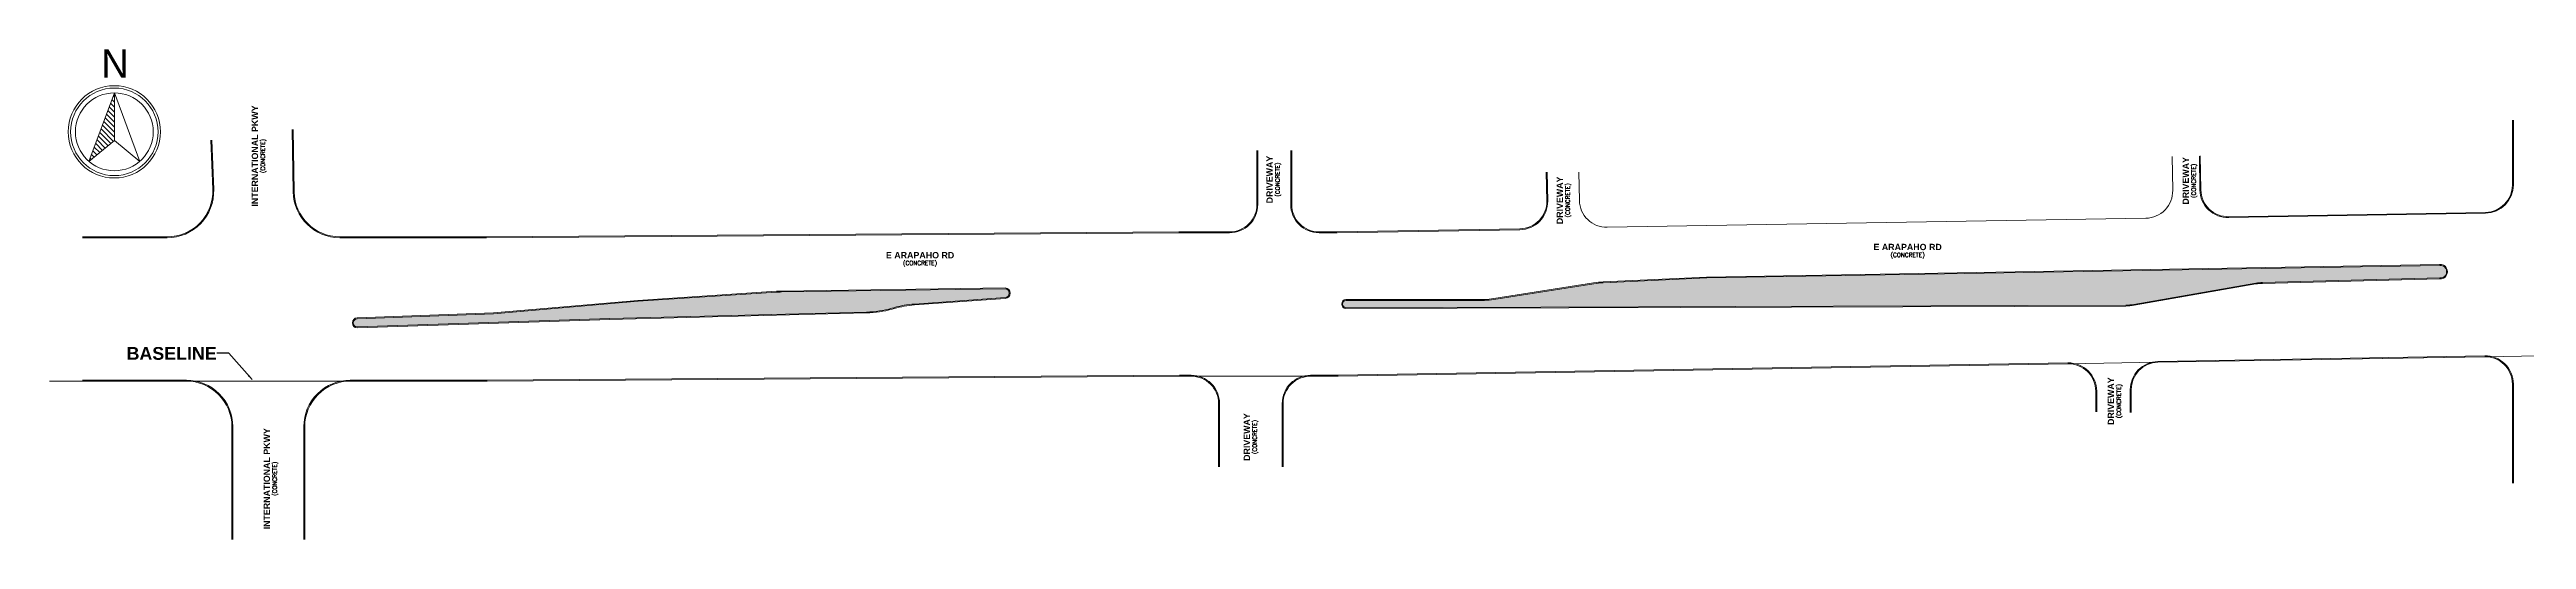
# Model space of a CAD drawing. Header units: inches. Extents: x 314 to 2439, y 294 to 563.
# Drawn here: x 314 to 1673, y 294 to 563 of the extents above; entities that cross this region are included whole.
import ezdxf
from ezdxf.enums import TextEntityAlignment as Align

# ---------------------------------------------------------------- set-up
doc = ezdxf.new("R2010")
doc.units = ezdxf.units.IN
doc.header["$MEASUREMENT"] = 0
for name, color, linetype, lineweight in [('ANNOTATION', 7, 'Continuous', 0), ('BASELINE', 6, 'Continuous', 0), ('CONST-TXT', 240, 'Continuous', 0), ('LANDSCAPE', 3, 'Continuous', 0)]:
    doc.layers.add(name, color=color, linetype=linetype, lineweight=lineweight)
doc.layers.add('NORTH', color=7, linetype='Continuous')
doc.layers.add('ROAD', color=7, linetype='Continuous')
doc.styles.add('BOLD-1', font='cb-ld.shx')
doc.styles.add('CONST-TXT', font='arialbd.ttf', dxfattribs={"height": 0.0625})
doc.styles.add('ST-NAME-TXT', font='arialbd.ttf', dxfattribs={"height": 3.4728})
doc.styles.add('TEXT', font='romans.shx', dxfattribs={"width": 0.9, "height": 2.5})
doc.dimstyles.new('1-40 SCALE', dxfattribs={"dimtxt": 2.5, "dimasz": 3, "dimexe": 2, "dimexo": 2, "dimgap": 0.09, "dimtad": 0, "dimdec": 0, "dimzin": 0, "dimdsep": 46, "dimtxsty": 'TEXT', "dimcen": 0.09, "dimadec": 0, "dimazin": 0, "dimtfac": 1, "dimtdec": 0, "dimtofl": 0, "dimtmove": 0, "dimatfit": 0, "dimfxl": 1, "dimtolj": 1, "dimtzin": 0, "dimarcsym": 0})

# ---------------------------------------------------------------- blocks, each defined once
blk = doc.blocks.new('*X99')
at = {"color": 0}
for p, q in [((121.94, 581.56), (122.35, 581.97)), ((122.73, 580.58), (123.64, 581.49)), ((123.53, 579.61), (124.93, 581.02)), ((124.32, 578.64), (126.22, 580.54)), ((125.12, 577.67), (127.51, 580.06)), ((125.91, 576.69), (128.81, 579.59)), ((126.71, 575.72), (130.1, 579.11)), ((127.5, 574.75), (131.39, 578.63)), ((128.3, 573.78), (132.68, 578.15)), ((129.76, 573.47), (133.97, 577.68)), ((131.52, 573.47), (135.26, 577.2)), ((133.29, 573.47), (136.55, 576.72)), ((135.06, 573.47), (137.84, 576.25)), ((136.83, 573.47), (139.13, 575.77)), ((138.59, 573.47), (140.42, 575.29)), ((140.36, 573.47), (141.71, 574.81)), ((142.13, 573.47), (143, 574.34)), ((143.9, 573.47), (144.29, 573.86))]:
    blk.add_line(p, q, dxfattribs=at)
blk = doc.blocks.new('NORTH')
at = {"layer": 'NORTH', "lineweight": 0}
blk.add_line((0, -0.04), (0, 0.178), dxfattribs=at)
blk.add_lwpolyline([(-0.116, -0.135), (0, 0.178), (0.116, -0.135), (0, -0.04)], close=True, dxfattribs=at)
for radius in [0.211, 0.2, 0.178]:
    blk.add_circle((0, 0), radius, dxfattribs=at)
at = {"layer": 'NORTH', "lineweight": 0, "xscale": 0.01298024604006177, "yscale": 0.01298024604006177, "zscale": 0.01298024604006177, "rotation": 89.99946431515104}
blk.add_blockref('*X99', (7.444, -1.709), dxfattribs=at)
at = {"layer": 'NORTH', "lineweight": 0, "style": 'BOLD-1'}
blk.add_text('N', height=0.13, rotation=359.9995, dxfattribs=at).set_placement((0.003, 0.247), align=Align.CENTER)
blk = doc.blocks.new('NORTH 1')
at = {"layer": 'NORTH', "lineweight": 0}
blk.add_blockref('NORTH', (0, 0), dxfattribs=at)

msp = doc.modelspace()

# ---------------------------------------------------------------- hatches: boundary and pattern name
at = {"layer": 'LANDSCAPE'}
h = msp.add_hatch(dxfattribs=at)
h.set_pattern_fill('GRASS', color=256)
h.paths.add_polyline_path([(1524.1, 435.1, -0.036761), (1527.9, 435.4), (1625, 437.9, 1.106929), (1625, 444.8), (1223, 437.9), (1166.3, 435.2, 0.050712), (1161.1, 434.7), (1106.2, 426.1, -0.050712), (1101.2, 425.6), (1025.1, 425.6, 0.894457), (1025.1, 421.6), (1452.9, 423, 0.042281), (1457.3, 423.4)])
h.paths.add_polyline_path([(2165.7, 440.2), (2177.6, 443.1), (2214.7, 444.8, 0.897187), (2214.7, 449.3), (1923.2, 444.9, 0.023874), (1904.1, 443.7), (1893.9, 442.6, -0.027607), (1838.8, 439.5), (1772.4, 439.5, 1), (1772.4, 435.1), (2117.1, 434.3, 0.06138)])
h = msp.add_hatch(dxfattribs=at)
h.set_pattern_fill('GRASS', color=256)
h.paths.add_polyline_path([(838.3, 427.2, 0.949847), (838.3, 431.9), (715.6, 430.2, 0.012971), (712.8, 430.1), (636.9, 425.1), (557.7, 418.3), (482.9, 415.5, 0.970052), (482.9, 411), (621.5, 415.6), (762.3, 419.2, 0.06368), (776.1, 421.3), (777.2, 421.6, -0.052096), (788.5, 423.6)])

# ---------------------------------------------------------------- linework, layer by layer
at = {"layer": 'BASELINE', "lineweight": 0, "flags": 128}
msp.add_lwpolyline([(314.2, 381.3), (479.1, 381.3), (554.1, 381.3), (933.8, 384), (940.3, 384), (1005.7, 384), (1020.9, 384), (1421.1, 390.8), (1470.5, 391.6), (1649.9, 394.7), (1739.4, 396.2), (1754.9, 396.4), (1989.3, 399.3), (2045.6, 400), (2320.3, 403.4), (2439.5, 404.9)], dxfattribs=at)
at = {"layer": 'ROAD', "lineweight": 0, "flags": 128}
for points in [[(447.3, 519.3), (447.8, 485.2, 0.409912), (473.3, 460), (553.8, 460), (933.5, 462.7), (961.3, 462.7, 0.414214), (976.8, 478.2), (976.8, 507.9)], [(447.8, 519.3), (448.3, 485.2, 0.409912), (473.3, 460.5), (553.8, 460.5), (933.5, 463.2), (961.3, 463.2, 0.414214), (976.3, 478.2), (976.3, 507.9)], [(1493.2, 504.8), (1493.5, 486.2, 0.414214), (1509.3, 471), (1650.2, 473.4, 0.40924), (1665.4, 488.9), (1665.4, 524.5)], [(1493.7, 504.9), (1494, 486.2, 0.414214), (1509.3, 471.5), (1650.2, 473.9, 0.40924), (1664.9, 488.9), (1664.9, 524.5)], [(402.7, 513.5), (403.7, 486.4, -0.424763), (378.7, 460.5), (332.3, 460.5)], [(403.2, 513.5), (404.2, 486.4, -0.424763), (378.7, 460), (332.3, 460)], [(1135.5, 496), (1135.8, 480.1, -0.414214), (1120.6, 464.4), (1020.3, 462.7), (1010.4, 462.7, -0.414214), (994.9, 478.2), (994.9, 507.9)], [(1135, 496), (1135.3, 480.1, -0.414214), (1120.6, 464.9), (1020.2, 463.2), (1010.4, 463.2, -0.414214), (995.4, 478.2), (995.4, 507.9)], [(1478.3, 504.6), (1478.6, 486, -0.414214), (1463.8, 470.7), (1168.4, 465.7, -0.414214), (1153.2, 480.4), (1152.9, 496)], [(482.9, 415.5), (557.7, 418.3), (636.9, 425.1), (712.8, 430.1, -0.012971), (715.6, 430.2), (838.3, 431.9, -0.949847), (838.3, 427.2), (788.5, 423.6, 0.052096), (777.2, 421.6), (776.1, 421.3, -0.06368), (762.3, 419.2), (621.5, 415.6), (482.9, 411, -0.970052), (482.9, 415.5)], [(1665.4, 325.3), (1665.4, 379.7, 0.419205), (1649.7, 395.2), (1470.5, 392.1, 0.40924), (1455.3, 376.6), (1455.3, 364)], [(1664.9, 325.3), (1664.9, 379.7, 0.419205), (1649.7, 394.7), (1470.5, 391.6, 0.40924), (1455.8, 376.6), (1455.8, 364)], [(332.3, 381.8), (389.2, 381.8, -0.414214), (414.7, 356.3), (414.7, 294.4)], [(332.3, 381.3), (389.2, 381.3, -0.414214), (414.2, 356.3), (414.2, 294.4)], [(453.6, 294.4), (453.6, 356.3, -0.414214), (479.1, 381.8), (554.1, 381.8), (933.8, 384.5), (940.3, 384.5, -0.414214), (955.8, 369), (955.8, 334.2)], [(454.1, 294.4), (454.1, 356.3, -0.414214), (479.1, 381.3), (554.1, 381.3), (933.8, 384), (940.3, 384, -0.414214), (955.3, 369), (955.3, 334.2)], [(1436.9, 364.4), (1436.9, 375.8, 0.419205), (1421.1, 391.3), (1020.9, 384.5), (1005.7, 384.5, 0.414214), (990.2, 369), (990.2, 334.2)], [(1436.4, 364.4), (1436.4, 375.8, 0.419205), (1421.1, 390.8), (1020.9, 384), (1005.7, 384, 0.414214), (990.7, 369), (990.7, 334.2)]]:
    msp.add_lwpolyline(points, format="xyb", dxfattribs=at)
for points in [[(1025.1, 421.1), (1452.9, 422.5, 0.042281), (1457.4, 422.9), (1524.2, 434.6, -0.036761), (1527.9, 434.9), (1624.9, 437.4, 1.099307), (1624.9, 445.3), (1222.9, 438.4), (1166.3, 435.7, 0.050485), (1161, 435.2), (1106.2, 426.6, -0.050834), (1101.2, 426.1), (1025.1, 426.1, 0.905255)], [(1025.1, 421.6), (1452.9, 423, 0.042281), (1457.3, 423.4), (1524.1, 435.1, -0.036761), (1527.9, 435.4), (1625, 437.9, 1.106929), (1625, 444.8), (1223, 437.9), (1166.3, 435.2, 0.050712), (1161.1, 434.7), (1106.2, 426.1, -0.050712), (1101.2, 425.6), (1025.1, 425.6, 0.894457)], [(482.9, 416), (557.7, 418.8), (636.8, 425.6), (712.8, 430.6, -0.012971), (715.6, 430.7), (838.3, 432.4, -0.951792), (838.3, 426.7), (788.5, 423.1, 0.052096), (777.4, 421.1), (776.3, 420.8, -0.06368), (762.3, 418.7), (621.5, 415.1), (482.9, 410.5, -0.972671)]]:
    msp.add_lwpolyline(points, format="xyb", close=True, dxfattribs=at)

# ---------------------------------------------------------------- block references
at = {"layer": 'NORTH', "lineweight": 0, "xscale": 120, "yscale": 120, "zscale": 120}
msp.add_blockref('NORTH 1', (349.7, 518.1), dxfattribs=at)

# ---------------------------------------------------------------- texts
at = {"layer": 'ANNOTATION', "style": 'ST-NAME-TXT'}
for s, height, p in [('INTERNATIONAL PKWY', 3.473, (426.8, 504.8)), ('DRIVEWAY', 3.47, (983.3, 491.9)), ('DRIVEWAY', 3.47, (1485.7, 491.2)), ('DRIVEWAY', 3.47, (1142.4, 480.5)), ('DRIVEWAY', 3.47, (1444.7, 370.3)), ('INTERNATIONAL PKWY', 3.473, (433.3, 327.7)), ('DRIVEWAY', 3.47, (970.8, 350.6))]:
    msp.add_text(s, height=height, rotation=90, dxfattribs=at).set_placement(p, align=Align.MIDDLE)
at = {"layer": 'ANNOTATION', "color": 7, "style": 'TEXT'}
for p in [(431.3, 504.8), (987.8, 491.9), (1146.9, 480.5), (1490.2, 491.2), (1449.2, 370.3), (975.3, 350.6), (437.8, 327.7)]:
    msp.add_text('(CONCRETE)', height=2.32, rotation=90, dxfattribs=at).set_placement(p, align=Align.MIDDLE)
at = {"layer": 'ANNOTATION', "style": 'ST-NAME-TXT'}
for p in [(791.6, 450.4), (1333.2, 454.9)]:
    msp.add_text('E ARAPAHO RD', height=3.473, dxfattribs=at).set_placement(p, align=Align.MIDDLE)
at = {"layer": 'ANNOTATION', "color": 7, "style": 'TEXT'}
for p in [(1333.2, 450.4), (791.6, 445.9)]:
    msp.add_text('(CONCRETE)', height=2.32, dxfattribs=at).set_placement(p, align=Align.MIDDLE)
at = {"layer": 'CONST-TXT', "color": 240, "style": 'CONST-TXT'}
msp.add_text('BASELINE', height=7, dxfattribs=at).set_placement((356.4, 393))

# ---------------------------------------------------------------- leaders
at = {"layer": 'CONST-TXT', "color": 240}
msp.add_leader([(425.3, 382.1), (412.5, 396.6), (405.9, 396.6)], dimstyle='1-40 SCALE', override={"dimgap": 0.09, "dimtad": 0}, dxfattribs=at)

doc.saveas('drawing.dxf')
